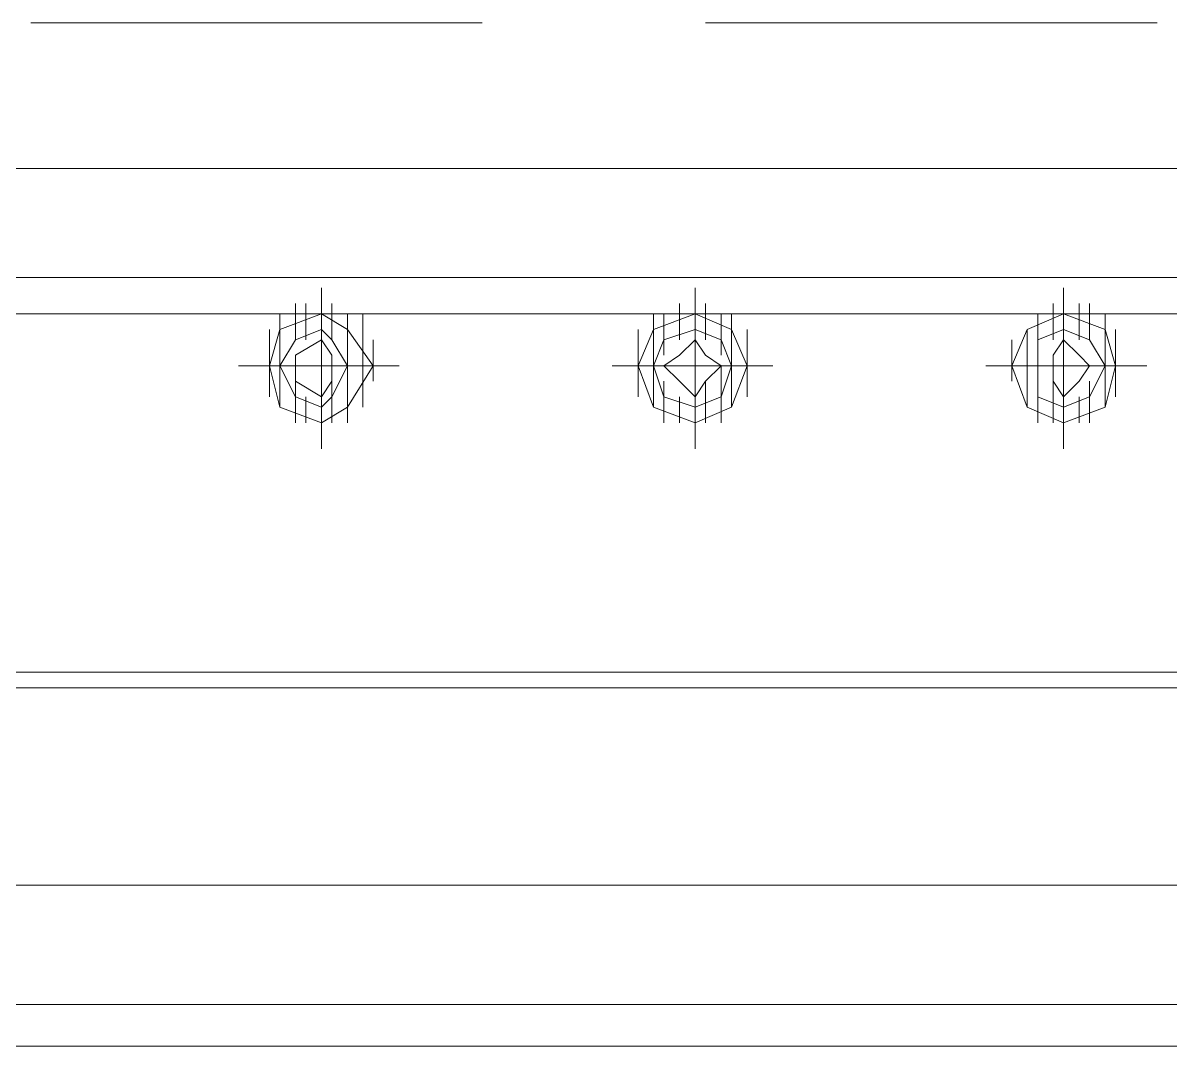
# Model space of a CAD drawing. Header units: millimetres. Extents: x 3220 to 226993, y 817 to 176024.
# Drawn here: x 75466.1 to 75785.7, y 79752.7 to 80037.7 of the extents above; entities that cross this region are included whole.
import ezdxf

# ---------------------------------------------------------------- set-up
doc = ezdxf.new("R2010")
doc.units = ezdxf.units.MM

# ---------------------------------------------------------------- blocks, each defined once
blk = doc.blocks.new('ligne broyage 2')
at = {"color": 7, "linetype": 'Continuous', "lineweight": 5, "true_color": 0x000007}
for points in [[(367.43, 270.51), (241.58, 270.51)], [(555.49, 270.51), (429.63, 270.51)], [(260.38, 189.5), (260.38, 192.4)], [(260.38, 189.5), (260.38, 192.4), (260.38, 192.4)], [(263.28, 189.5), (263.28, 192.4), (263.28, 192.4)], [(263.28, 189.5), (263.28, 192.4), (263.28, 192.4)], [(263.28, 189.5), (263.28, 192.4), (263.28, 192.4)], [(267.62, 189.5), (267.62, 192.4)], [(267.62, 189.5), (267.62, 192.4)], [(267.62, 189.5), (267.62, 192.4), (267.62, 192.4)], [(267.62, 189.5), (267.62, 192.4), (267.62, 192.4)], [(267.62, 189.5), (267.62, 192.4), (267.62, 192.4)], [(267.62, 189.5), (267.62, 192.4), (267.62, 192.4)], [(270.51, 189.5), (270.51, 192.4)], [(270.51, 189.5), (270.51, 192.4), (270.51, 192.4)], [(270.51, 189.5), (270.51, 192.4)], [(270.51, 189.5), (270.51, 192.4), (270.51, 192.4)], [(367.43, 189.5), (367.43, 192.4), (367.43, 192.4)], [(367.43, 189.5), (367.43, 192.4)], [(367.43, 189.5), (367.43, 192.4), (367.43, 192.4)], [(370.32, 189.5), (370.32, 192.4)], [(370.32, 189.5), (370.32, 192.4), (370.32, 192.4)], [(370.32, 189.5), (370.32, 192.4), (370.32, 192.4)], [(370.32, 189.5), (370.32, 192.4), (370.32, 192.4)], [(370.32, 189.5), (370.32, 192.4), (370.32, 192.4)], [(374.66, 189.5), (374.66, 192.4)], [(374.66, 189.5), (374.66, 192.4)], [(374.66, 189.5), (374.66, 192.4), (374.66, 192.4)], [(374.66, 189.5), (374.66, 192.4), (374.66, 192.4)], [(374.66, 189.5), (374.66, 192.4), (374.66, 192.4)], [(471.59, 189.5), (471.59, 192.4), (471.59, 192.4)], [(471.59, 189.5), (471.59, 192.4)], [(474.48, 189.5), (474.48, 192.4)], [(474.48, 189.5), (474.48, 192.4)], [(474.48, 189.5), (474.48, 192.4), (474.48, 192.4)], [(474.48, 189.5), (474.48, 192.4), (474.48, 192.4)], [(474.48, 189.5), (474.48, 192.4), (474.48, 192.4)], [(478.82, 189.5), (478.82, 192.4)], [(478.82, 189.5), (478.82, 192.4), (478.82, 192.4)], [(478.82, 189.5), (478.82, 192.4), (478.82, 192.4)], [(478.82, 189.5), (478.82, 192.4), (478.82, 192.4)], [(481.71, 189.5), (481.71, 192.4), (481.71, 192.4)], [(481.71, 189.5), (481.71, 192.4), (481.71, 192.4)], [(481.71, 189.5), (481.71, 192.4)], [(256.04, 185.16), (256.04, 189.5), (256.04, 189.5)], [(256.04, 185.16), (256.04, 189.5), (256.04, 189.5)], [(256.04, 185.16), (256.04, 189.5)], [(256.04, 185.16), (256.04, 189.5), (256.04, 189.5)], [(260.38, 185.16), (260.38, 189.5), (260.38, 189.5)], [(260.38, 185.16), (260.38, 189.5), (260.38, 189.5)], [(260.38, 185.16), (260.38, 189.5)], [(260.38, 185.16), (260.38, 189.5), (260.38, 189.5)], [(260.38, 185.16), (260.38, 189.5), (260.38, 189.5)], [(260.38, 185.16), (260.38, 189.5)], [(260.38, 185.16), (260.38, 189.5), (260.38, 189.5)], [(260.38, 185.16), (260.38, 189.5), (260.38, 189.5)], [(263.28, 185.16), (263.28, 189.5), (263.28, 189.5)], [(263.28, 185.16), (263.28, 189.5), (263.28, 189.5)], [(263.28, 185.16), (263.28, 189.5), (263.28, 189.5)], [(263.28, 185.16), (263.28, 189.5), (263.28, 189.5)], [(263.28, 185.16), (263.28, 189.5), (263.28, 189.5)], [(263.28, 185.16), (263.28, 189.5), (263.28, 189.5)], [(263.28, 185.16), (263.28, 189.5), (263.28, 189.5)], [(263.28, 185.16), (263.28, 189.5), (263.28, 189.5)], [(267.62, 185.16), (267.62, 189.5), (267.62, 189.5)], [(267.62, 185.16), (267.62, 189.5), (267.62, 189.5)], [(267.62, 185.16), (267.62, 189.5), (267.62, 189.5)], [(267.62, 185.16), (267.62, 189.5)], [(267.62, 185.16), (267.62, 189.5), (267.62, 189.5)], [(267.62, 185.16), (267.62, 189.5), (267.62, 189.5)], [(267.62, 185.16), (267.62, 189.5)], [(267.62, 185.16), (267.62, 189.5), (267.62, 189.5)], [(267.62, 185.16), (267.62, 189.5), (267.62, 189.5)], [(270.51, 185.16), (270.51, 189.5)], [(270.51, 185.16), (270.51, 189.5), (270.51, 189.5)], [(270.51, 185.16), (270.51, 189.5), (270.51, 189.5)], [(270.51, 185.16), (270.51, 189.5), (270.51, 189.5)], [(270.51, 185.16), (270.51, 189.5)], [(270.51, 185.16), (270.51, 189.5), (270.51, 189.5)], [(270.51, 185.16), (270.51, 189.5), (270.51, 189.5)], [(270.51, 185.16), (270.51, 189.5), (270.51, 189.5)], [(270.51, 185.16), (270.51, 189.5), (270.51, 189.5)], [(274.85, 185.16), (274.85, 189.5)], [(274.85, 185.16), (274.85, 189.5), (274.85, 189.5)], [(274.85, 185.16), (274.85, 189.5), (274.85, 189.5)], [(274.85, 185.16), (274.85, 189.5), (274.85, 189.5)], [(274.85, 185.16), (274.85, 189.5), (274.85, 189.5)], [(274.85, 185.16), (274.85, 189.5), (274.85, 189.5)], [(274.85, 185.16), (274.85, 189.5), (274.85, 189.5)], [(360.2, 185.16), (360.2, 189.5), (360.2, 189.5)], [(360.2, 185.16), (360.2, 189.5)], [(363.09, 185.16), (363.09, 189.5), (363.09, 189.5)], [(363.09, 185.16), (363.09, 189.5), (363.09, 189.5)], [(363.09, 185.16), (363.09, 189.5), (363.09, 189.5)], [(363.09, 185.16), (363.09, 189.5), (363.09, 189.5)], [(363.09, 185.16), (363.09, 189.5)], [(363.09, 185.16), (363.09, 189.5), (363.09, 189.5)], [(363.09, 185.16), (363.09, 189.5)], [(363.09, 185.16), (363.09, 189.5), (363.09, 189.5)], [(363.09, 185.16), (363.09, 189.5), (363.09, 189.5)], [(367.43, 185.16), (367.43, 189.5), (367.43, 189.5)], [(367.43, 185.16), (367.43, 189.5), (367.43, 189.5)], [(367.43, 185.16), (367.43, 189.5), (367.43, 189.5)], [(367.43, 185.16), (367.43, 189.5), (367.43, 189.5)], [(367.43, 185.16), (367.43, 189.5), (367.43, 189.5)], [(367.43, 185.16), (367.43, 189.5)], [(367.43, 185.16), (367.43, 189.5), (367.43, 189.5)], [(367.43, 185.16), (367.43, 189.5)], [(367.43, 185.16), (367.43, 189.5), (367.43, 189.5)], [(367.43, 185.16), (367.43, 189.5), (367.43, 189.5)], [(370.32, 185.16), (370.32, 189.5)], [(370.32, 185.16), (370.32, 189.5), (370.32, 189.5)], [(370.32, 185.16), (370.32, 189.5)], [(370.32, 185.16), (370.32, 189.5)], [(370.32, 185.16), (370.32, 189.5), (370.32, 189.5)], [(370.32, 185.16), (370.32, 189.5), (370.32, 189.5)], [(370.32, 185.16), (370.32, 189.5), (370.32, 189.5)], [(370.32, 185.16), (370.32, 189.5), (370.32, 189.5)], [(370.32, 185.16), (370.32, 189.5)], [(370.32, 185.16), (370.32, 189.5), (370.32, 189.5)], [(370.32, 185.16), (370.32, 189.5), (370.32, 189.5)], [(374.66, 185.16), (374.66, 189.5), (374.66, 189.5)], [(374.66, 185.16), (374.66, 189.5), (374.66, 189.5)], [(374.66, 185.16), (374.66, 189.5)], [(374.66, 185.16), (374.66, 189.5), (374.66, 189.5)], [(374.66, 185.16), (374.66, 189.5), (374.66, 189.5)], [(374.66, 185.16), (374.66, 189.5), (374.66, 189.5)], [(374.66, 185.16), (374.66, 189.5), (374.66, 189.5)], [(374.66, 185.16), (374.66, 189.5), (374.66, 189.5)], [(379, 185.16), (379, 189.5)], [(379, 185.16), (379, 189.5), (379, 189.5)], [(379, 185.16), (379, 189.5), (379, 189.5)], [(379, 185.16), (379, 189.5), (379, 189.5)], [(379, 185.16), (379, 189.5), (379, 189.5)], [(379, 185.16), (379, 189.5), (379, 189.5)], [(379, 185.16), (379, 189.5), (379, 189.5)], [(381.9, 185.16), (381.9, 189.5), (381.9, 189.5)], [(381.9, 185.16), (381.9, 189.5), (381.9, 189.5)], [(462.91, 185.16), (462.91, 189.5), (462.91, 189.5)], [(467.25, 185.16), (467.25, 189.5), (467.25, 189.5)], [(467.25, 185.16), (467.25, 189.5)], [(467.25, 185.16), (467.25, 189.5)], [(467.25, 185.16), (467.25, 189.5), (467.25, 189.5)], [(467.25, 185.16), (467.25, 189.5), (467.25, 189.5)], [(467.25, 185.16), (467.25, 189.5)], [(467.25, 185.16), (467.25, 189.5)], [(467.25, 185.16), (467.25, 189.5), (467.25, 189.5)], [(471.59, 185.16), (471.59, 189.5), (471.59, 189.5)], [(471.59, 185.16), (471.59, 189.5), (471.59, 189.5)], [(471.59, 185.16), (471.59, 189.5), (471.59, 189.5)], [(471.59, 185.16), (471.59, 189.5), (471.59, 189.5)], [(471.59, 185.16), (471.59, 189.5), (471.59, 189.5)], [(471.59, 185.16), (471.59, 189.5), (471.59, 189.5)], [(471.59, 185.16), (471.59, 189.5), (471.59, 189.5)], [(471.59, 185.16), (471.59, 189.5)], [(471.59, 185.16), (471.59, 189.5), (471.59, 189.5)], [(474.48, 185.16), (474.48, 189.5), (474.48, 189.5)], [(474.48, 185.16), (474.48, 189.5), (474.48, 189.5)], [(474.48, 185.16), (474.48, 189.5), (474.48, 189.5)], [(474.48, 185.16), (474.48, 189.5), (474.48, 189.5)], [(474.48, 185.16), (474.48, 189.5), (474.48, 189.5)], [(474.48, 185.16), (474.48, 189.5), (474.48, 189.5)], [(474.48, 185.16), (474.48, 189.5), (474.48, 189.5)], [(474.48, 185.16), (474.48, 189.5)], [(474.48, 185.16), (474.48, 189.5), (474.48, 189.5)], [(478.82, 185.16), (478.82, 189.5)], [(478.82, 185.16), (478.82, 189.5), (478.82, 189.5)], [(478.82, 185.16), (478.82, 189.5), (478.82, 189.5)], [(478.82, 185.16), (478.82, 189.5), (478.82, 189.5)], [(478.82, 185.16), (478.82, 189.5), (478.82, 189.5)], [(478.82, 185.16), (478.82, 189.5), (478.82, 189.5)], [(478.82, 185.16), (478.82, 189.5)], [(478.82, 185.16), (478.82, 189.5), (478.82, 189.5)], [(481.71, 185.16), (481.71, 189.5), (481.71, 189.5)], [(481.71, 185.16), (481.71, 189.5), (481.71, 189.5)], [(481.71, 185.16), (481.71, 189.5)], [(481.71, 185.16), (481.71, 189.5), (481.71, 189.5)], [(481.71, 185.16), (481.71, 189.5)], [(481.71, 185.16), (481.71, 189.5), (481.71, 189.5)], [(481.71, 185.16), (481.71, 189.5), (481.71, 189.5)], [(486.05, 185.16), (486.05, 189.5)], [(486.05, 185.16), (486.05, 189.5)], [(486.05, 185.16), (486.05, 189.5), (486.05, 189.5)], [(486.05, 185.16), (486.05, 189.5), (486.05, 189.5)], [(253.15, 182.27), (253.15, 185.16), (253.15, 185.16)], [(253.15, 182.27), (253.15, 185.16), (253.15, 185.16)], [(253.15, 182.27), (253.15, 185.16)], [(253.15, 182.27), (253.15, 185.16), (253.15, 185.16)], [(253.15, 177.93), (253.15, 182.27), (253.15, 182.27)], [(253.15, 177.93), (253.15, 182.27), (253.15, 182.27)], [(253.15, 177.93), (253.15, 182.27), (253.15, 182.27)], [(253.15, 177.93), (253.15, 182.27), (253.15, 182.27)], [(253.15, 177.93), (253.15, 182.27), (253.15, 182.27)], [(253.15, 177.93), (253.15, 182.27), (253.15, 182.27)], [(256.04, 182.27), (256.04, 185.16), (256.04, 185.16)], [(256.04, 182.27), (256.04, 185.16), (256.04, 185.16)], [(256.04, 182.27), (256.04, 185.16), (256.04, 185.16)], [(256.04, 182.27), (256.04, 185.16), (256.04, 185.16)], [(256.04, 182.27), (256.04, 185.16), (256.04, 185.16)], [(256.04, 182.27), (256.04, 185.16), (256.04, 185.16)], [(256.04, 182.27), (256.04, 185.16), (256.04, 185.16)], [(256.04, 182.27), (256.04, 185.16)], [(256.04, 182.27), (256.04, 185.16), (256.04, 185.16)], [(256.04, 177.93), (256.04, 182.27), (256.04, 182.27)], [(256.04, 177.93), (256.04, 182.27), (256.04, 182.27)], [(256.04, 177.93), (256.04, 182.27), (256.04, 182.27)], [(256.04, 177.93), (256.04, 182.27)], [(256.04, 177.93), (256.04, 182.27), (256.04, 182.27)], [(256.04, 177.93), (256.04, 182.27), (256.04, 182.27)], [(260.38, 182.27), (260.38, 185.16)], [(260.38, 182.27), (260.38, 185.16), (260.38, 185.16)], [(260.38, 182.27), (260.38, 185.16), (260.38, 185.16)], [(260.38, 182.27), (260.38, 185.16), (260.38, 185.16)], [(260.38, 182.27), (260.38, 185.16), (260.38, 185.16)], [(260.38, 182.27), (260.38, 185.16), (260.38, 185.16)], [(263.28, 182.27), (263.28, 185.16), (263.28, 185.16)], [(263.28, 182.27), (263.28, 185.16), (263.28, 185.16)], [(267.62, 182.27), (267.62, 185.16)], [(270.51, 182.27), (270.51, 185.16), (270.51, 185.16)], [(270.51, 182.27), (270.51, 185.16), (270.51, 185.16)], [(270.51, 182.27), (270.51, 185.16)], [(270.51, 182.27), (270.51, 185.16), (270.51, 185.16)], [(270.51, 182.27), (270.51, 185.16), (270.51, 185.16)], [(270.51, 182.27), (270.51, 185.16), (270.51, 185.16)], [(274.85, 182.27), (274.85, 185.16), (274.85, 185.16)], [(274.85, 182.27), (274.85, 185.16), (274.85, 185.16)], [(274.85, 182.27), (274.85, 185.16)], [(274.85, 182.27), (274.85, 185.16), (274.85, 185.16)], [(274.85, 182.27), (274.85, 185.16), (274.85, 185.16)], [(274.85, 182.27), (274.85, 185.16), (274.85, 185.16)], [(274.85, 182.27), (274.85, 185.16), (274.85, 185.16)], [(274.85, 182.27), (274.85, 185.16)], [(274.85, 182.27), (274.85, 185.16), (274.85, 185.16)], [(274.85, 182.27), (274.85, 185.16), (274.85, 185.16)], [(274.85, 177.93), (274.85, 182.27)], [(274.85, 177.93), (274.85, 182.27), (274.85, 182.27)], [(274.85, 177.93), (274.85, 182.27), (274.85, 182.27)], [(274.85, 177.93), (274.85, 182.27)], [(274.85, 177.93), (274.85, 182.27), (274.85, 182.27)], [(274.85, 177.93), (274.85, 182.27), (274.85, 182.27)], [(277.74, 182.27), (277.74, 185.16)], [(277.74, 182.27), (277.74, 185.16)], [(277.74, 182.27), (277.74, 185.16)], [(277.74, 182.27), (277.74, 185.16), (277.74, 185.16)], [(277.74, 182.27), (277.74, 185.16), (277.74, 185.16)], [(277.74, 182.27), (277.74, 185.16), (277.74, 185.16)], [(277.74, 177.93), (277.74, 182.27)], [(277.74, 177.93), (277.74, 182.27), (277.74, 182.27)], [(277.74, 177.93), (277.74, 182.27)], [(277.74, 177.93), (277.74, 182.27), (277.74, 182.27)], [(277.74, 177.93), (277.74, 182.27), (277.74, 182.27)], [(277.74, 177.93), (277.74, 182.27), (277.74, 182.27)], [(277.74, 177.93), (277.74, 182.27), (277.74, 182.27)], [(277.74, 177.93), (277.74, 182.27), (277.74, 182.27)], [(282.08, 177.93), (282.08, 182.27)], [(282.08, 177.93), (282.08, 182.27), (282.08, 182.27)], [(282.08, 177.93), (282.08, 182.27)], [(355.86, 182.27), (355.86, 185.16), (355.86, 185.16)], [(355.86, 177.93), (355.86, 182.27), (355.86, 182.27)], [(355.86, 177.93), (355.86, 182.27)], [(355.86, 177.93), (355.86, 182.27), (355.86, 182.27)], [(355.86, 177.93), (355.86, 182.27), (355.86, 182.27)], [(355.86, 177.93), (355.86, 182.27), (355.86, 182.27)], [(355.86, 177.93), (355.86, 182.27), (355.86, 182.27)], [(360.2, 182.27), (360.2, 185.16), (360.2, 185.16)], [(360.2, 182.27), (360.2, 185.16), (360.2, 185.16)], [(360.2, 182.27), (360.2, 185.16), (360.2, 185.16)], [(360.2, 182.27), (360.2, 185.16), (360.2, 185.16)], [(360.2, 182.27), (360.2, 185.16), (360.2, 185.16)], [(360.2, 182.27), (360.2, 185.16)], [(360.2, 182.27), (360.2, 185.16), (360.2, 185.16)], [(360.2, 182.27), (360.2, 185.16), (360.2, 185.16)], [(360.2, 182.27), (360.2, 185.16), (360.2, 185.16)], [(360.2, 177.93), (360.2, 182.27), (360.2, 182.27)], [(360.2, 177.93), (360.2, 182.27), (360.2, 182.27)], [(360.2, 177.93), (360.2, 182.27)], [(360.2, 177.93), (360.2, 182.27), (360.2, 182.27)], [(360.2, 177.93), (360.2, 182.27)], [(360.2, 177.93), (360.2, 182.27), (360.2, 182.27)], [(360.2, 177.93), (360.2, 182.27), (360.2, 182.27)], [(360.2, 177.93), (360.2, 182.27), (360.2, 182.27)], [(360.2, 177.93), (360.2, 182.27), (360.2, 182.27)], [(363.09, 182.27), (363.09, 185.16), (363.09, 185.16)], [(363.09, 182.27), (363.09, 185.16), (363.09, 185.16)], [(363.09, 182.27), (363.09, 185.16), (363.09, 185.16)], [(363.09, 182.27), (363.09, 185.16), (363.09, 185.16)], [(363.09, 182.27), (363.09, 185.16), (363.09, 185.16)], [(363.09, 182.27), (363.09, 185.16), (363.09, 185.16)], [(363.09, 182.27), (363.09, 185.16), (363.09, 185.16)], [(363.09, 182.27), (363.09, 185.16), (363.09, 185.16)], [(363.09, 177.93), (363.09, 182.27), (363.09, 182.27)], [(363.09, 177.93), (363.09, 182.27)], [(363.09, 177.93), (363.09, 182.27), (363.09, 182.27)], [(363.09, 177.93), (363.09, 182.27), (363.09, 182.27)], [(363.09, 177.93), (363.09, 182.27), (363.09, 182.27)], [(367.43, 182.27), (367.43, 185.16), (367.43, 185.16)], [(367.43, 182.27), (367.43, 185.16)], [(374.66, 182.27), (374.66, 185.16)], [(374.66, 182.27), (374.66, 185.16)], [(374.66, 182.27), (374.66, 185.16), (374.66, 185.16)], [(374.66, 182.27), (374.66, 185.16)], [(374.66, 182.27), (374.66, 185.16), (374.66, 185.16)], [(379, 182.27), (379, 185.16)], [(379, 182.27), (379, 185.16), (379, 185.16)], [(379, 182.27), (379, 185.16), (379, 185.16)], [(379, 182.27), (379, 185.16), (379, 185.16)], [(379, 182.27), (379, 185.16), (379, 185.16)], [(379, 182.27), (379, 185.16), (379, 185.16)], [(379, 182.27), (379, 185.16), (379, 185.16)], [(379, 182.27), (379, 185.16)], [(379, 182.27), (379, 185.16), (379, 185.16)], [(379, 182.27), (379, 185.16), (379, 185.16)], [(379, 177.93), (379, 182.27), (379, 182.27)], [(379, 177.93), (379, 182.27)], [(379, 177.93), (379, 182.27)], [(379, 177.93), (379, 182.27), (379, 182.27)], [(381.9, 182.27), (381.9, 185.16), (381.9, 185.16)], [(381.9, 182.27), (381.9, 185.16), (381.9, 185.16)], [(381.9, 182.27), (381.9, 185.16), (381.9, 185.16)], [(381.9, 182.27), (381.9, 185.16), (381.9, 185.16)], [(381.9, 182.27), (381.9, 185.16), (381.9, 185.16)], [(381.9, 182.27), (381.9, 185.16), (381.9, 185.16)], [(381.9, 182.27), (381.9, 185.16), (381.9, 185.16)], [(381.9, 177.93), (381.9, 182.27), (381.9, 182.27)], [(381.9, 177.93), (381.9, 182.27), (381.9, 182.27)], [(381.9, 177.93), (381.9, 182.27), (381.9, 182.27)], [(381.9, 177.93), (381.9, 182.27), (381.9, 182.27)], [(381.9, 177.93), (381.9, 182.27), (381.9, 182.27)], [(381.9, 177.93), (381.9, 182.27), (381.9, 182.27)], [(381.9, 177.93), (381.9, 182.27), (381.9, 182.27)], [(381.9, 177.93), (381.9, 182.27), (381.9, 182.27)], [(386.24, 182.27), (386.24, 185.16), (386.24, 185.16)], [(386.24, 182.27), (386.24, 185.16), (386.24, 185.16)], [(386.24, 177.93), (386.24, 182.27)], [(386.24, 177.93), (386.24, 182.27), (386.24, 182.27)], [(386.24, 177.93), (386.24, 182.27), (386.24, 182.27)], [(386.24, 177.93), (386.24, 182.27)], [(386.24, 177.93), (386.24, 182.27), (386.24, 182.27)], [(386.24, 177.93), (386.24, 182.27), (386.24, 182.27)], [(460.01, 177.93), (460.01, 182.27)], [(462.91, 182.27), (462.91, 185.16), (462.91, 185.16)], [(462.91, 182.27), (462.91, 185.16), (462.91, 185.16)], [(462.91, 182.27), (462.91, 185.16), (462.91, 185.16)], [(462.91, 182.27), (462.91, 185.16)], [(462.91, 182.27), (462.91, 185.16), (462.91, 185.16)], [(462.91, 182.27), (462.91, 185.16)], [(462.91, 182.27), (462.91, 185.16), (462.91, 185.16)], [(462.91, 177.93), (462.91, 182.27), (462.91, 182.27)], [(462.91, 177.93), (462.91, 182.27), (462.91, 182.27)], [(462.91, 177.93), (462.91, 182.27), (462.91, 182.27)], [(462.91, 177.93), (462.91, 182.27), (462.91, 182.27)], [(462.91, 177.93), (462.91, 182.27), (462.91, 182.27)], [(462.91, 177.93), (462.91, 182.27), (462.91, 182.27)], [(462.91, 177.93), (462.91, 182.27), (462.91, 182.27)], [(467.25, 182.27), (467.25, 185.16)], [(467.25, 182.27), (467.25, 185.16), (467.25, 185.16)], [(467.25, 182.27), (467.25, 185.16), (467.25, 185.16)], [(467.25, 182.27), (467.25, 185.16), (467.25, 185.16)], [(467.25, 182.27), (467.25, 185.16), (467.25, 185.16)], [(467.25, 182.27), (467.25, 185.16), (467.25, 185.16)], [(467.25, 182.27), (467.25, 185.16), (467.25, 185.16)], [(467.25, 182.27), (467.25, 185.16), (467.25, 185.16)], [(467.25, 182.27), (467.25, 185.16), (467.25, 185.16)], [(467.25, 177.93), (467.25, 182.27), (467.25, 182.27)], [(467.25, 177.93), (467.25, 182.27), (467.25, 182.27)], [(467.25, 177.93), (467.25, 182.27), (467.25, 182.27)], [(467.25, 177.93), (467.25, 182.27), (467.25, 182.27)], [(467.25, 177.93), (467.25, 182.27), (467.25, 182.27)], [(467.25, 177.93), (467.25, 182.27), (467.25, 182.27)], [(471.59, 182.27), (471.59, 185.16), (471.59, 185.16)], [(471.59, 182.27), (471.59, 185.16), (471.59, 185.16)], [(471.59, 182.27), (471.59, 185.16), (471.59, 185.16)], [(471.59, 182.27), (471.59, 185.16), (471.59, 185.16)], [(471.59, 182.27), (471.59, 185.16), (471.59, 185.16)], [(471.59, 182.27), (471.59, 185.16), (471.59, 185.16)], [(478.82, 182.27), (478.82, 185.16)], [(478.82, 182.27), (478.82, 185.16)], [(478.82, 182.27), (478.82, 185.16), (478.82, 185.16)], [(481.71, 182.27), (481.71, 185.16), (481.71, 185.16)], [(481.71, 182.27), (481.71, 185.16), (481.71, 185.16)], [(481.71, 182.27), (481.71, 185.16), (481.71, 185.16)], [(481.71, 182.27), (481.71, 185.16), (481.71, 185.16)], [(481.71, 182.27), (481.71, 185.16), (481.71, 185.16)], [(481.71, 182.27), (481.71, 185.16), (481.71, 185.16)], [(481.71, 182.27), (481.71, 185.16), (481.71, 185.16)], [(481.71, 182.27), (481.71, 185.16), (481.71, 185.16)], [(486.05, 182.27), (486.05, 185.16)], [(486.05, 182.27), (486.05, 185.16), (486.05, 185.16)], [(486.05, 182.27), (486.05, 185.16)], [(486.05, 182.27), (486.05, 185.16), (486.05, 185.16)], [(486.05, 182.27), (486.05, 185.16), (486.05, 185.16)], [(486.05, 182.27), (486.05, 185.16), (486.05, 185.16)], [(486.05, 182.27), (486.05, 185.16), (486.05, 185.16)], [(486.05, 182.27), (486.05, 185.16), (486.05, 185.16)], [(486.05, 177.93), (486.05, 182.27)], [(486.05, 177.93), (486.05, 182.27), (486.05, 182.27)], [(486.05, 177.93), (486.05, 182.27), (486.05, 182.27)], [(486.05, 177.93), (486.05, 182.27), (486.05, 182.27)], [(486.05, 177.93), (486.05, 182.27), (486.05, 182.27)], [(486.05, 177.93), (486.05, 182.27)], [(486.05, 177.93), (486.05, 182.27), (486.05, 182.27)], [(488.94, 182.27), (488.94, 185.16)], [(488.94, 182.27), (488.94, 185.16)], [(488.94, 182.27), (488.94, 185.16)], [(488.94, 182.27), (488.94, 185.16), (488.94, 185.16)], [(488.94, 177.93), (488.94, 182.27)], [(488.94, 177.93), (488.94, 182.27), (488.94, 182.27)], [(488.94, 177.93), (488.94, 182.27), (488.94, 182.27)], [(488.94, 177.93), (488.94, 182.27), (488.94, 182.27)], [(488.94, 177.93), (488.94, 182.27), (488.94, 182.27)], [(488.94, 177.93), (488.94, 182.27), (488.94, 182.27)], [(488.94, 177.93), (488.94, 182.27)], [(488.94, 177.93), (488.94, 182.27), (488.94, 182.27)], [(488.94, 177.93), (488.94, 182.27), (488.94, 182.27)], [(253.15, 175.04), (253.15, 177.93)], [(253.15, 175.04), (253.15, 177.93)], [(253.15, 175.04), (253.15, 177.93), (253.15, 177.93)], [(253.15, 175.04), (253.15, 177.93)], [(253.15, 175.04), (253.15, 177.93), (253.15, 177.93)], [(253.15, 175.04), (253.15, 177.93), (253.15, 177.93)], [(253.15, 175.04), (253.15, 177.93), (253.15, 177.93)], [(253.15, 175.04), (253.15, 177.93)], [(253.15, 175.04), (253.15, 177.93), (253.15, 177.93)], [(253.15, 175.04), (253.15, 177.93)], [(253.15, 175.04), (253.15, 177.93), (253.15, 177.93)], [(256.04, 175.04), (256.04, 177.93), (256.04, 177.93)], [(256.04, 175.04), (256.04, 177.93), (256.04, 177.93)], [(256.04, 175.04), (256.04, 177.93), (256.04, 177.93)], [(256.04, 175.04), (256.04, 177.93), (256.04, 177.93)], [(256.04, 175.04), (256.04, 177.93), (256.04, 177.93)], [(256.04, 175.04), (256.04, 177.93), (256.04, 177.93)], [(274.85, 175.04), (274.85, 177.93), (274.85, 177.93)], [(274.85, 175.04), (274.85, 177.93), (274.85, 177.93)], [(274.85, 175.04), (274.85, 177.93)], [(274.85, 175.04), (274.85, 177.93), (274.85, 177.93)], [(277.74, 175.04), (277.74, 177.93), (277.74, 177.93)], [(277.74, 175.04), (277.74, 177.93)], [(277.74, 175.04), (277.74, 177.93), (277.74, 177.93)], [(277.74, 175.04), (277.74, 177.93)], [(277.74, 175.04), (277.74, 177.93), (277.74, 177.93)], [(277.74, 175.04), (277.74, 177.93), (277.74, 177.93)], [(277.74, 175.04), (277.74, 177.93), (277.74, 177.93)], [(277.74, 175.04), (277.74, 177.93), (277.74, 177.93)], [(277.74, 175.04), (277.74, 177.93), (277.74, 177.93)], [(277.74, 175.04), (277.74, 177.93), (277.74, 177.93)], [(282.08, 175.04), (282.08, 177.93)], [(282.08, 175.04), (282.08, 177.93)], [(282.08, 175.04), (282.08, 177.93)], [(282.08, 175.04), (282.08, 177.93), (282.08, 177.93)], [(355.86, 175.04), (355.86, 177.93)], [(355.86, 175.04), (355.86, 177.93)], [(355.86, 175.04), (355.86, 177.93)], [(355.86, 175.04), (355.86, 177.93), (355.86, 177.93)], [(355.86, 175.04), (355.86, 177.93), (355.86, 177.93)], [(355.86, 175.04), (355.86, 177.93), (355.86, 177.93)], [(355.86, 175.04), (355.86, 177.93), (355.86, 177.93)], [(355.86, 175.04), (355.86, 177.93)], [(355.86, 175.04), (355.86, 177.93), (355.86, 177.93)], [(360.2, 175.04), (360.2, 177.93)], [(360.2, 175.04), (360.2, 177.93)], [(360.2, 175.04), (360.2, 177.93)], [(360.2, 175.04), (360.2, 177.93), (360.2, 177.93)], [(360.2, 175.04), (360.2, 177.93), (360.2, 177.93)], [(360.2, 175.04), (360.2, 177.93), (360.2, 177.93)], [(360.2, 175.04), (360.2, 177.93), (360.2, 177.93)], [(360.2, 175.04), (360.2, 177.93), (360.2, 177.93)], [(360.2, 175.04), (360.2, 177.93), (360.2, 177.93)], [(360.2, 175.04), (360.2, 177.93), (360.2, 177.93)], [(381.9, 175.04), (381.9, 177.93), (381.9, 177.93)], [(381.9, 175.04), (381.9, 177.93), (381.9, 177.93)], [(381.9, 175.04), (381.9, 177.93), (381.9, 177.93)], [(381.9, 175.04), (381.9, 177.93), (381.9, 177.93)], [(381.9, 175.04), (381.9, 177.93), (381.9, 177.93)], [(381.9, 175.04), (381.9, 177.93), (381.9, 177.93)], [(381.9, 175.04), (381.9, 177.93)], [(381.9, 175.04), (381.9, 177.93), (381.9, 177.93)], [(381.9, 175.04), (381.9, 177.93), (381.9, 177.93)], [(381.9, 175.04), (381.9, 177.93), (381.9, 177.93)], [(386.24, 175.04), (386.24, 177.93), (386.24, 177.93)], [(386.24, 175.04), (386.24, 177.93), (386.24, 177.93)], [(386.24, 175.04), (386.24, 177.93)], [(386.24, 175.04), (386.24, 177.93), (386.24, 177.93)], [(386.24, 175.04), (386.24, 177.93)], [(386.24, 175.04), (386.24, 177.93), (386.24, 177.93)], [(386.24, 175.04), (386.24, 177.93), (386.24, 177.93)], [(386.24, 175.04), (386.24, 177.93), (386.24, 177.93)], [(460.01, 175.04), (460.01, 177.93)], [(460.01, 175.04), (460.01, 177.93)], [(460.01, 175.04), (460.01, 177.93), (460.01, 177.93)], [(460.01, 175.04), (460.01, 177.93)], [(462.91, 175.04), (462.91, 177.93)], [(462.91, 175.04), (462.91, 177.93), (462.91, 177.93)], [(462.91, 175.04), (462.91, 177.93), (462.91, 177.93)], [(462.91, 175.04), (462.91, 177.93), (462.91, 177.93)], [(462.91, 175.04), (462.91, 177.93), (462.91, 177.93)], [(462.91, 175.04), (462.91, 177.93), (462.91, 177.93)], [(462.91, 175.04), (462.91, 177.93), (462.91, 177.93)], [(462.91, 175.04), (462.91, 177.93), (462.91, 177.93)], [(462.91, 175.04), (462.91, 177.93)], [(462.91, 175.04), (462.91, 177.93), (462.91, 177.93)], [(467.25, 175.04), (467.25, 177.93), (467.25, 177.93)], [(467.25, 175.04), (467.25, 177.93), (467.25, 177.93)], [(467.25, 175.04), (467.25, 177.93)], [(467.25, 175.04), (467.25, 177.93), (467.25, 177.93)], [(467.25, 175.04), (467.25, 177.93), (467.25, 177.93)], [(486.05, 175.04), (486.05, 177.93)], [(486.05, 175.04), (486.05, 177.93)], [(486.05, 175.04), (486.05, 177.93)], [(486.05, 175.04), (486.05, 177.93), (486.05, 177.93)], [(486.05, 175.04), (486.05, 177.93)], [(486.05, 175.04), (486.05, 177.93)], [(486.05, 175.04), (486.05, 177.93), (486.05, 177.93)], [(486.05, 175.04), (486.05, 177.93)], [(488.94, 175.04), (488.94, 177.93)], [(488.94, 175.04), (488.94, 177.93), (488.94, 177.93)], [(488.94, 175.04), (488.94, 177.93)], [(488.94, 175.04), (488.94, 177.93), (488.94, 177.93)], [(488.94, 175.04), (488.94, 177.93), (488.94, 177.93)], [(488.94, 175.04), (488.94, 177.93), (488.94, 177.93)], [(488.94, 175.04), (488.94, 177.93)], [(488.94, 175.04), (488.94, 177.93), (488.94, 177.93)], [(488.94, 175.04), (488.94, 177.93), (488.94, 177.93)], [(488.94, 175.04), (488.94, 177.93), (488.94, 177.93)], [(488.94, 175.04), (488.94, 177.93), (488.94, 177.93)], [(488.94, 175.04), (488.94, 177.93), (488.94, 177.93)], [(253.15, 170.7), (253.15, 175.04), (253.15, 175.04)], [(253.15, 170.7), (253.15, 175.04), (253.15, 175.04)], [(253.15, 170.7), (253.15, 175.04), (253.15, 175.04)], [(253.15, 170.7), (253.15, 175.04), (253.15, 175.04)], [(253.15, 170.7), (253.15, 175.04), (253.15, 175.04)], [(253.15, 170.7), (253.15, 175.04), (253.15, 175.04)], [(256.04, 170.7), (256.04, 175.04), (256.04, 175.04)], [(256.04, 170.7), (256.04, 175.04), (256.04, 175.04)], [(256.04, 170.7), (256.04, 175.04)], [(256.04, 170.7), (256.04, 175.04), (256.04, 175.04)], [(256.04, 170.7), (256.04, 175.04), (256.04, 175.04)], [(256.04, 170.7), (256.04, 175.04), (256.04, 175.04)], [(256.04, 170.7), (256.04, 175.04), (256.04, 175.04)], [(274.85, 170.7), (274.85, 175.04), (274.85, 175.04)], [(274.85, 170.7), (274.85, 175.04)], [(274.85, 170.7), (274.85, 175.04), (274.85, 175.04)], [(274.85, 170.7), (274.85, 175.04), (274.85, 175.04)], [(277.74, 170.7), (277.74, 175.04), (277.74, 175.04)], [(277.74, 170.7), (277.74, 175.04), (277.74, 175.04)], [(277.74, 170.7), (277.74, 175.04), (277.74, 175.04)], [(277.74, 170.7), (277.74, 175.04), (277.74, 175.04)], [(277.74, 170.7), (277.74, 175.04), (277.74, 175.04)], [(277.74, 170.7), (277.74, 175.04)], [(277.74, 170.7), (277.74, 175.04), (277.74, 175.04)], [(277.74, 170.7), (277.74, 175.04), (277.74, 175.04)], [(282.08, 170.7), (282.08, 175.04), (282.08, 175.04)], [(282.08, 170.7), (282.08, 175.04)], [(355.86, 170.7), (355.86, 175.04)], [(355.86, 170.7), (355.86, 175.04)], [(355.86, 170.7), (355.86, 175.04), (355.86, 175.04)], [(355.86, 170.7), (355.86, 175.04)], [(355.86, 170.7), (355.86, 175.04)], [(355.86, 170.7), (355.86, 175.04), (355.86, 175.04)], [(360.2, 170.7), (360.2, 175.04)], [(360.2, 170.7), (360.2, 175.04), (360.2, 175.04)], [(360.2, 170.7), (360.2, 175.04), (360.2, 175.04)], [(360.2, 170.7), (360.2, 175.04), (360.2, 175.04)], [(360.2, 170.7), (360.2, 175.04)], [(360.2, 170.7), (360.2, 175.04), (360.2, 175.04)], [(360.2, 170.7), (360.2, 175.04)], [(360.2, 170.7), (360.2, 175.04), (360.2, 175.04)], [(360.2, 170.7), (360.2, 175.04), (360.2, 175.04)], [(363.09, 170.7), (363.09, 175.04), (363.09, 175.04)], [(363.09, 170.7), (363.09, 175.04), (363.09, 175.04)], [(381.9, 170.7), (381.9, 175.04), (381.9, 175.04)], [(381.9, 170.7), (381.9, 175.04), (381.9, 175.04)], [(381.9, 170.7), (381.9, 175.04), (381.9, 175.04)], [(381.9, 170.7), (381.9, 175.04), (381.9, 175.04)], [(381.9, 170.7), (381.9, 175.04), (381.9, 175.04)], [(381.9, 170.7), (381.9, 175.04), (381.9, 175.04)], [(386.24, 170.7), (386.24, 175.04), (386.24, 175.04)], [(386.24, 170.7), (386.24, 175.04)], [(386.24, 170.7), (386.24, 175.04), (386.24, 175.04)], [(386.24, 170.7), (386.24, 175.04)], [(386.24, 170.7), (386.24, 175.04), (386.24, 175.04)], [(386.24, 170.7), (386.24, 175.04), (386.24, 175.04)], [(460.01, 170.7), (460.01, 175.04)], [(462.91, 170.7), (462.91, 175.04), (462.91, 175.04)], [(462.91, 170.7), (462.91, 175.04), (462.91, 175.04)], [(462.91, 170.7), (462.91, 175.04)], [(462.91, 170.7), (462.91, 175.04), (462.91, 175.04)], [(462.91, 170.7), (462.91, 175.04), (462.91, 175.04)], [(462.91, 170.7), (462.91, 175.04)], [(462.91, 170.7), (462.91, 175.04), (462.91, 175.04)], [(462.91, 170.7), (462.91, 175.04), (462.91, 175.04)], [(467.25, 170.7), (467.25, 175.04)], [(467.25, 170.7), (467.25, 175.04)], [(467.25, 170.7), (467.25, 175.04)], [(467.25, 170.7), (467.25, 175.04), (467.25, 175.04)], [(467.25, 170.7), (467.25, 175.04)], [(467.25, 170.7), (467.25, 175.04), (467.25, 175.04)], [(486.05, 170.7), (486.05, 175.04), (486.05, 175.04)], [(486.05, 170.7), (486.05, 175.04), (486.05, 175.04)], [(486.05, 170.7), (486.05, 175.04), (486.05, 175.04)], [(486.05, 170.7), (486.05, 175.04), (486.05, 175.04)], [(486.05, 170.7), (486.05, 175.04), (486.05, 175.04)], [(486.05, 170.7), (486.05, 175.04), (486.05, 175.04)], [(488.94, 170.7), (488.94, 175.04), (488.94, 175.04)], [(488.94, 170.7), (488.94, 175.04), (488.94, 175.04)], [(488.94, 170.7), (488.94, 175.04)], [(488.94, 170.7), (488.94, 175.04), (488.94, 175.04)], [(488.94, 170.7), (488.94, 175.04)], [(488.94, 170.7), (488.94, 175.04), (488.94, 175.04)], [(488.94, 170.7), (488.94, 175.04)], [(488.94, 170.7), (488.94, 175.04), (488.94, 175.04)], [(488.94, 170.7), (488.94, 175.04), (488.94, 175.04)], [(253.15, 166.36), (253.15, 170.7)], [(253.15, 166.36), (253.15, 170.7), (253.15, 170.7)], [(253.15, 166.36), (253.15, 170.7), (253.15, 170.7)], [(253.15, 166.36), (253.15, 170.7), (253.15, 170.7)], [(253.15, 166.36), (253.15, 170.7), (253.15, 170.7)], [(253.15, 166.36), (253.15, 170.7), (253.15, 170.7)], [(256.04, 166.36), (256.04, 170.7), (256.04, 170.7)], [(256.04, 166.36), (256.04, 170.7), (256.04, 170.7)], [(256.04, 166.36), (256.04, 170.7)], [(256.04, 166.36), (256.04, 170.7), (256.04, 170.7)], [(256.04, 166.36), (256.04, 170.7), (256.04, 170.7)], [(256.04, 166.36), (256.04, 170.7), (256.04, 170.7)], [(256.04, 166.36), (256.04, 170.7), (256.04, 170.7)], [(256.04, 166.36), (256.04, 170.7), (256.04, 170.7)], [(260.38, 166.36), (260.38, 170.7)], [(260.38, 166.36), (260.38, 170.7)], [(260.38, 166.36), (260.38, 170.7)], [(260.38, 166.36), (260.38, 170.7), (260.38, 170.7)], [(260.38, 166.36), (260.38, 170.7), (260.38, 170.7)], [(260.38, 166.36), (260.38, 170.7), (260.38, 170.7)], [(270.51, 166.36), (270.51, 170.7), (270.51, 170.7)], [(274.85, 166.36), (274.85, 170.7), (274.85, 170.7)], [(274.85, 166.36), (274.85, 170.7), (274.85, 170.7)], [(274.85, 166.36), (274.85, 170.7), (274.85, 170.7)], [(274.85, 166.36), (274.85, 170.7), (274.85, 170.7)], [(274.85, 166.36), (274.85, 170.7), (274.85, 170.7)], [(274.85, 166.36), (274.85, 170.7), (274.85, 170.7)], [(274.85, 166.36), (274.85, 170.7), (274.85, 170.7)], [(274.85, 166.36), (274.85, 170.7), (274.85, 170.7)], [(277.74, 166.36), (277.74, 170.7), (277.74, 170.7)], [(277.74, 166.36), (277.74, 170.7)], [(277.74, 166.36), (277.74, 170.7), (277.74, 170.7)], [(277.74, 166.36), (277.74, 170.7), (277.74, 170.7)], [(277.74, 166.36), (277.74, 170.7)], [(277.74, 166.36), (277.74, 170.7), (277.74, 170.7)], [(277.74, 166.36), (277.74, 170.7), (277.74, 170.7)], [(277.74, 166.36), (277.74, 170.7), (277.74, 170.7)], [(277.74, 166.36), (277.74, 170.7), (277.74, 170.7)], [(355.86, 166.36), (355.86, 170.7), (355.86, 170.7)], [(355.86, 166.36), (355.86, 170.7)], [(360.2, 166.36), (360.2, 170.7), (360.2, 170.7)], [(360.2, 166.36), (360.2, 170.7), (360.2, 170.7)], [(360.2, 166.36), (360.2, 170.7), (360.2, 170.7)], [(360.2, 166.36), (360.2, 170.7), (360.2, 170.7)], [(360.2, 166.36), (360.2, 170.7), (360.2, 170.7)], [(360.2, 166.36), (360.2, 170.7), (360.2, 170.7)], [(360.2, 166.36), (360.2, 170.7), (360.2, 170.7)], [(360.2, 166.36), (360.2, 170.7), (360.2, 170.7)], [(360.2, 166.36), (360.2, 170.7), (360.2, 170.7)], [(363.09, 166.36), (363.09, 170.7), (363.09, 170.7)], [(363.09, 166.36), (363.09, 170.7), (363.09, 170.7)], [(363.09, 166.36), (363.09, 170.7)], [(363.09, 166.36), (363.09, 170.7), (363.09, 170.7)], [(363.09, 166.36), (363.09, 170.7), (363.09, 170.7)], [(363.09, 166.36), (363.09, 170.7), (363.09, 170.7)], [(363.09, 166.36), (363.09, 170.7), (363.09, 170.7)], [(367.43, 166.36), (367.43, 170.7)], [(379, 166.36), (379, 170.7), (379, 170.7)], [(379, 166.36), (379, 170.7)], [(379, 166.36), (379, 170.7), (379, 170.7)], [(379, 166.36), (379, 170.7)], [(379, 166.36), (379, 170.7), (379, 170.7)], [(379, 166.36), (379, 170.7)], [(379, 166.36), (379, 170.7), (379, 170.7)], [(379, 166.36), (379, 170.7), (379, 170.7)], [(381.9, 166.36), (381.9, 170.7), (381.9, 170.7)], [(381.9, 166.36), (381.9, 170.7), (381.9, 170.7)], [(381.9, 166.36), (381.9, 170.7), (381.9, 170.7)], [(381.9, 166.36), (381.9, 170.7), (381.9, 170.7)], [(381.9, 166.36), (381.9, 170.7), (381.9, 170.7)], [(381.9, 166.36), (381.9, 170.7), (381.9, 170.7)], [(381.9, 166.36), (381.9, 170.7), (381.9, 170.7)], [(381.9, 166.36), (381.9, 170.7)], [(381.9, 166.36), (381.9, 170.7), (381.9, 170.7)], [(386.24, 166.36), (386.24, 170.7), (386.24, 170.7)], [(386.24, 166.36), (386.24, 170.7)], [(386.24, 166.36), (386.24, 170.7)], [(462.91, 166.36), (462.91, 170.7)], [(462.91, 166.36), (462.91, 170.7), (462.91, 170.7)], [(462.91, 166.36), (462.91, 170.7)], [(462.91, 166.36), (462.91, 170.7), (462.91, 170.7)], [(462.91, 166.36), (462.91, 170.7), (462.91, 170.7)], [(462.91, 166.36), (462.91, 170.7)], [(462.91, 166.36), (462.91, 170.7), (462.91, 170.7)], [(462.91, 166.36), (462.91, 170.7), (462.91, 170.7)], [(462.91, 166.36), (462.91, 170.7), (462.91, 170.7)], [(467.25, 166.36), (467.25, 170.7)], [(467.25, 166.36), (467.25, 170.7), (467.25, 170.7)], [(467.25, 166.36), (467.25, 170.7), (467.25, 170.7)], [(467.25, 166.36), (467.25, 170.7), (467.25, 170.7)], [(467.25, 166.36), (467.25, 170.7), (467.25, 170.7)], [(467.25, 166.36), (467.25, 170.7), (467.25, 170.7)], [(467.25, 166.36), (467.25, 170.7), (467.25, 170.7)], [(467.25, 166.36), (467.25, 170.7), (467.25, 170.7)], [(471.59, 166.36), (471.59, 170.7), (471.59, 170.7)], [(471.59, 166.36), (471.59, 170.7), (471.59, 170.7)], [(471.59, 166.36), (471.59, 170.7)], [(481.71, 166.36), (481.71, 170.7), (481.71, 170.7)], [(481.71, 166.36), (481.71, 170.7), (481.71, 170.7)], [(481.71, 166.36), (481.71, 170.7)], [(481.71, 166.36), (481.71, 170.7)], [(486.05, 166.36), (486.05, 170.7), (486.05, 170.7)], [(486.05, 166.36), (486.05, 170.7), (486.05, 170.7)], [(486.05, 166.36), (486.05, 170.7), (486.05, 170.7)], [(486.05, 166.36), (486.05, 170.7), (486.05, 170.7)], [(486.05, 166.36), (486.05, 170.7), (486.05, 170.7)], [(486.05, 166.36), (486.05, 170.7), (486.05, 170.7)], [(486.05, 166.36), (486.05, 170.7), (486.05, 170.7)], [(486.05, 166.36), (486.05, 170.7), (486.05, 170.7)], [(486.05, 166.36), (486.05, 170.7)], [(488.94, 166.36), (488.94, 170.7)], [(488.94, 166.36), (488.94, 170.7)], [(488.94, 166.36), (488.94, 170.7), (488.94, 170.7)], [(488.94, 166.36), (488.94, 170.7)], [(488.94, 166.36), (488.94, 170.7), (488.94, 170.7)], [(488.94, 166.36), (488.94, 170.7), (488.94, 170.7)], [(488.94, 166.36), (488.94, 170.7), (488.94, 170.7)], [(488.94, 166.36), (488.94, 170.7)], [(256.04, 163.46), (256.04, 166.36)], [(256.04, 163.46), (256.04, 166.36)], [(256.04, 163.46), (256.04, 166.36)], [(256.04, 163.46), (256.04, 166.36), (256.04, 166.36)], [(256.04, 163.46), (256.04, 166.36), (256.04, 166.36)], [(256.04, 163.46), (256.04, 166.36), (256.04, 166.36)], [(256.04, 163.46), (256.04, 166.36), (256.04, 166.36)], [(260.38, 163.46), (260.38, 166.36)], [(260.38, 163.46), (260.38, 166.36), (260.38, 166.36)], [(260.38, 163.46), (260.38, 166.36), (260.38, 166.36)], [(260.38, 163.46), (260.38, 166.36), (260.38, 166.36)], [(260.38, 163.46), (260.38, 166.36), (260.38, 166.36)], [(260.38, 163.46), (260.38, 166.36), (260.38, 166.36)], [(260.38, 163.46), (260.38, 166.36), (260.38, 166.36)], [(260.38, 163.46), (260.38, 166.36), (260.38, 166.36)], [(260.38, 163.46), (260.38, 166.36), (260.38, 166.36)], [(263.28, 163.46), (263.28, 166.36), (263.28, 166.36)], [(263.28, 163.46), (263.28, 166.36), (263.28, 166.36)], [(263.28, 163.46), (263.28, 166.36), (263.28, 166.36)], [(263.28, 163.46), (263.28, 166.36), (263.28, 166.36)], [(263.28, 163.46), (263.28, 166.36), (263.28, 166.36)], [(263.28, 163.46), (263.28, 166.36), (263.28, 166.36)], [(263.28, 163.46), (263.28, 166.36), (263.28, 166.36)], [(267.62, 163.46), (267.62, 166.36), (267.62, 166.36)], [(267.62, 163.46), (267.62, 166.36), (267.62, 166.36)], [(267.62, 163.46), (267.62, 166.36), (267.62, 166.36)], [(267.62, 163.46), (267.62, 166.36), (267.62, 166.36)], [(267.62, 163.46), (267.62, 166.36)], [(267.62, 163.46), (267.62, 166.36), (267.62, 166.36)], [(267.62, 163.46), (267.62, 166.36), (267.62, 166.36)], [(267.62, 163.46), (267.62, 166.36), (267.62, 166.36)], [(267.62, 163.46), (267.62, 166.36)], [(270.51, 163.46), (270.51, 166.36), (270.51, 166.36)], [(270.51, 163.46), (270.51, 166.36), (270.51, 166.36)], [(270.51, 163.46), (270.51, 166.36), (270.51, 166.36)], [(270.51, 163.46), (270.51, 166.36), (270.51, 166.36)], [(270.51, 163.46), (270.51, 166.36), (270.51, 166.36)], [(270.51, 163.46), (270.51, 166.36), (270.51, 166.36)], [(270.51, 163.46), (270.51, 166.36), (270.51, 166.36)], [(270.51, 163.46), (270.51, 166.36), (270.51, 166.36)], [(274.85, 163.46), (274.85, 166.36), (274.85, 166.36)], [(274.85, 163.46), (274.85, 166.36), (274.85, 166.36)], [(274.85, 163.46), (274.85, 166.36), (274.85, 166.36)], [(274.85, 163.46), (274.85, 166.36), (274.85, 166.36)], [(274.85, 163.46), (274.85, 166.36), (274.85, 166.36)], [(274.85, 163.46), (274.85, 166.36), (274.85, 166.36)], [(274.85, 163.46), (274.85, 166.36)], [(274.85, 163.46), (274.85, 166.36), (274.85, 166.36)], [(274.85, 163.46), (274.85, 166.36), (274.85, 166.36)], [(277.74, 163.46), (277.74, 166.36)], [(360.2, 163.46), (360.2, 166.36), (360.2, 166.36)], [(360.2, 163.46), (360.2, 166.36), (360.2, 166.36)], [(360.2, 163.46), (360.2, 166.36), (360.2, 166.36)], [(363.09, 163.46), (363.09, 166.36), (363.09, 166.36)], [(363.09, 163.46), (363.09, 166.36), (363.09, 166.36)], [(363.09, 163.46), (363.09, 166.36)], [(363.09, 163.46), (363.09, 166.36), (363.09, 166.36)], [(363.09, 163.46), (363.09, 166.36), (363.09, 166.36)], [(363.09, 163.46), (363.09, 166.36), (363.09, 166.36)], [(363.09, 163.46), (363.09, 166.36), (363.09, 166.36)], [(363.09, 163.46), (363.09, 166.36), (363.09, 166.36)], [(367.43, 163.46), (367.43, 166.36), (367.43, 166.36)], [(367.43, 163.46), (367.43, 166.36), (367.43, 166.36)], [(367.43, 163.46), (367.43, 166.36), (367.43, 166.36)], [(367.43, 163.46), (367.43, 166.36), (367.43, 166.36)], [(367.43, 163.46), (367.43, 166.36), (367.43, 166.36)], [(367.43, 163.46), (367.43, 166.36)], [(367.43, 163.46), (367.43, 166.36), (367.43, 166.36)], [(367.43, 163.46), (367.43, 166.36), (367.43, 166.36)], [(370.32, 163.46), (370.32, 166.36), (370.32, 166.36)], [(370.32, 163.46), (370.32, 166.36), (370.32, 166.36)], [(370.32, 163.46), (370.32, 166.36), (370.32, 166.36)], [(370.32, 163.46), (370.32, 166.36), (370.32, 166.36)], [(370.32, 163.46), (370.32, 166.36)], [(370.32, 163.46), (370.32, 166.36)], [(370.32, 163.46), (370.32, 166.36), (370.32, 166.36)], [(370.32, 163.46), (370.32, 166.36)], [(370.32, 163.46), (370.32, 166.36), (370.32, 166.36)], [(374.66, 163.46), (374.66, 166.36), (374.66, 166.36)], [(374.66, 163.46), (374.66, 166.36), (374.66, 166.36)], [(374.66, 163.46), (374.66, 166.36), (374.66, 166.36)], [(374.66, 163.46), (374.66, 166.36), (374.66, 166.36)], [(374.66, 163.46), (374.66, 166.36), (374.66, 166.36)], [(374.66, 163.46), (374.66, 166.36), (374.66, 166.36)], [(374.66, 163.46), (374.66, 166.36)], [(374.66, 163.46), (374.66, 166.36), (374.66, 166.36)], [(374.66, 163.46), (374.66, 166.36), (374.66, 166.36)], [(379, 163.46), (379, 166.36), (379, 166.36)], [(379, 163.46), (379, 166.36), (379, 166.36)], [(379, 163.46), (379, 166.36), (379, 166.36)], [(379, 163.46), (379, 166.36), (379, 166.36)], [(379, 163.46), (379, 166.36), (379, 166.36)], [(379, 163.46), (379, 166.36)], [(379, 163.46), (379, 166.36), (379, 166.36)], [(379, 163.46), (379, 166.36), (379, 166.36)], [(379, 163.46), (379, 166.36), (379, 166.36)], [(381.9, 163.46), (381.9, 166.36), (381.9, 166.36)], [(381.9, 163.46), (381.9, 166.36), (381.9, 166.36)], [(381.9, 163.46), (381.9, 166.36), (381.9, 166.36)], [(381.9, 163.46), (381.9, 166.36), (381.9, 166.36)], [(381.9, 163.46), (381.9, 166.36), (381.9, 166.36)], [(462.91, 163.46), (462.91, 166.36), (462.91, 166.36)], [(462.91, 163.46), (462.91, 166.36), (462.91, 166.36)], [(467.25, 163.46), (467.25, 166.36), (467.25, 166.36)], [(467.25, 163.46), (467.25, 166.36), (467.25, 166.36)], [(467.25, 163.46), (467.25, 166.36), (467.25, 166.36)], [(467.25, 163.46), (467.25, 166.36), (467.25, 166.36)], [(467.25, 163.46), (467.25, 166.36), (467.25, 166.36)], [(467.25, 163.46), (467.25, 166.36), (467.25, 166.36)], [(467.25, 163.46), (467.25, 166.36), (467.25, 166.36)], [(467.25, 163.46), (467.25, 166.36), (467.25, 166.36)], [(471.59, 163.46), (471.59, 166.36), (471.59, 166.36)], [(471.59, 163.46), (471.59, 166.36), (471.59, 166.36)], [(471.59, 163.46), (471.59, 166.36)], [(471.59, 163.46), (471.59, 166.36), (471.59, 166.36)], [(471.59, 163.46), (471.59, 166.36)], [(471.59, 163.46), (471.59, 166.36), (471.59, 166.36)], [(471.59, 163.46), (471.59, 166.36), (471.59, 166.36)], [(474.48, 163.46), (474.48, 166.36), (474.48, 166.36)], [(474.48, 163.46), (474.48, 166.36), (474.48, 166.36)], [(474.48, 163.46), (474.48, 166.36), (474.48, 166.36)], [(474.48, 163.46), (474.48, 166.36), (474.48, 166.36)], [(474.48, 163.46), (474.48, 166.36)], [(474.48, 163.46), (474.48, 166.36)], [(474.48, 163.46), (474.48, 166.36), (474.48, 166.36)], [(474.48, 163.46), (474.48, 166.36)], [(474.48, 163.46), (474.48, 166.36), (474.48, 166.36)], [(478.82, 163.46), (478.82, 166.36), (478.82, 166.36)], [(478.82, 163.46), (478.82, 166.36), (478.82, 166.36)], [(478.82, 163.46), (478.82, 166.36), (478.82, 166.36)], [(478.82, 163.46), (478.82, 166.36), (478.82, 166.36)], [(478.82, 163.46), (478.82, 166.36), (478.82, 166.36)], [(478.82, 163.46), (478.82, 166.36)], [(478.82, 163.46), (478.82, 166.36), (478.82, 166.36)], [(481.71, 163.46), (481.71, 166.36), (481.71, 166.36)], [(481.71, 163.46), (481.71, 166.36), (481.71, 166.36)], [(481.71, 163.46), (481.71, 166.36), (481.71, 166.36)], [(481.71, 163.46), (481.71, 166.36), (481.71, 166.36)], [(481.71, 163.46), (481.71, 166.36), (481.71, 166.36)], [(481.71, 163.46), (481.71, 166.36)], [(481.71, 163.46), (481.71, 166.36), (481.71, 166.36)], [(481.71, 163.46), (481.71, 166.36)], [(481.71, 163.46), (481.71, 166.36), (481.71, 166.36)], [(481.71, 163.46), (481.71, 166.36)], [(486.05, 163.46), (486.05, 166.36), (486.05, 166.36)], [(486.05, 163.46), (486.05, 166.36), (486.05, 166.36)], [(486.05, 163.46), (486.05, 166.36), (486.05, 166.36)], [(486.05, 163.46), (486.05, 166.36), (486.05, 166.36)], [(486.05, 163.46), (486.05, 166.36), (486.05, 166.36)], [(486.05, 163.46), (486.05, 166.36)], [(486.05, 163.46), (486.05, 166.36), (486.05, 166.36)], [(486.05, 163.46), (486.05, 166.36), (486.05, 166.36)], [(260.38, 159.12), (260.38, 163.46)], [(260.38, 159.12), (260.38, 163.46), (260.38, 163.46)], [(260.38, 159.12), (260.38, 163.46), (260.38, 163.46)], [(260.38, 159.12), (260.38, 163.46), (260.38, 163.46)], [(263.28, 159.12), (263.28, 163.46), (263.28, 163.46)], [(263.28, 159.12), (263.28, 163.46)], [(263.28, 159.12), (263.28, 163.46), (263.28, 163.46)], [(263.28, 159.12), (263.28, 163.46), (263.28, 163.46)], [(263.28, 159.12), (263.28, 163.46), (263.28, 163.46)], [(263.28, 159.12), (263.28, 163.46), (263.28, 163.46)], [(267.62, 159.12), (267.62, 163.46)], [(267.62, 159.12), (267.62, 163.46), (267.62, 163.46)], [(267.62, 159.12), (267.62, 163.46), (267.62, 163.46)], [(267.62, 159.12), (267.62, 163.46), (267.62, 163.46)], [(267.62, 159.12), (267.62, 163.46), (267.62, 163.46)], [(267.62, 159.12), (267.62, 163.46), (267.62, 163.46)], [(270.51, 159.12), (270.51, 163.46), (270.51, 163.46)], [(270.51, 159.12), (270.51, 163.46), (270.51, 163.46)], [(270.51, 159.12), (270.51, 163.46)], [(270.51, 159.12), (270.51, 163.46), (270.51, 163.46)], [(270.51, 159.12), (270.51, 163.46)], [(274.85, 159.12), (274.85, 163.46), (274.85, 163.46)], [(363.09, 159.12), (363.09, 163.46), (363.09, 163.46)], [(363.09, 159.12), (363.09, 163.46), (363.09, 163.46)], [(367.43, 159.12), (367.43, 163.46), (367.43, 163.46)], [(367.43, 159.12), (367.43, 163.46), (367.43, 163.46)], [(367.43, 159.12), (367.43, 163.46), (367.43, 163.46)], [(367.43, 159.12), (367.43, 163.46)], [(367.43, 159.12), (367.43, 163.46), (367.43, 163.46)], [(367.43, 159.12), (367.43, 163.46), (367.43, 163.46)], [(370.32, 159.12), (370.32, 163.46), (370.32, 163.46)], [(370.32, 159.12), (370.32, 163.46), (370.32, 163.46)], [(370.32, 159.12), (370.32, 163.46), (370.32, 163.46)], [(370.32, 159.12), (370.32, 163.46), (370.32, 163.46)], [(370.32, 159.12), (370.32, 163.46), (370.32, 163.46)], [(370.32, 159.12), (370.32, 163.46), (370.32, 163.46)], [(370.32, 159.12), (370.32, 163.46), (370.32, 163.46)], [(370.32, 159.12), (370.32, 163.46), (370.32, 163.46)], [(374.66, 159.12), (374.66, 163.46), (374.66, 163.46)], [(374.66, 159.12), (374.66, 163.46)], [(374.66, 159.12), (374.66, 163.46), (374.66, 163.46)], [(374.66, 159.12), (374.66, 163.46), (374.66, 163.46)], [(374.66, 159.12), (374.66, 163.46)], [(374.66, 159.12), (374.66, 163.46)], [(374.66, 159.12), (374.66, 163.46), (374.66, 163.46)], [(379, 159.12), (379, 163.46)], [(379, 159.12), (379, 163.46), (379, 163.46)], [(467.25, 159.12), (467.25, 163.46)], [(471.59, 159.12), (471.59, 163.46)], [(471.59, 159.12), (471.59, 163.46)], [(471.59, 159.12), (471.59, 163.46), (471.59, 163.46)], [(471.59, 159.12), (471.59, 163.46), (471.59, 163.46)], [(471.59, 159.12), (471.59, 163.46)], [(474.48, 159.12), (474.48, 163.46)], [(474.48, 159.12), (474.48, 163.46), (474.48, 163.46)], [(474.48, 159.12), (474.48, 163.46), (474.48, 163.46)], [(474.48, 159.12), (474.48, 163.46), (474.48, 163.46)], [(474.48, 159.12), (474.48, 163.46), (474.48, 163.46)], [(478.82, 159.12), (478.82, 163.46), (478.82, 163.46)], [(478.82, 159.12), (478.82, 163.46), (478.82, 163.46)], [(478.82, 159.12), (478.82, 163.46)], [(478.82, 159.12), (478.82, 163.46), (478.82, 163.46)], [(478.82, 159.12), (478.82, 163.46), (478.82, 163.46)], [(481.71, 159.12), (481.71, 163.46), (481.71, 163.46)], [(481.71, 159.12), (481.71, 163.46)], [(481.71, 159.12), (481.71, 163.46)], [(481.71, 159.12), (481.71, 163.46)]]:
    blk.add_lwpolyline(points, dxfattribs=at)
at = {"color": 7, "linetype": 'Continuous', "lineweight": 15, "true_color": 0x000007}
for points in [[(8.68, 230.01), (716.06, 230.01)], [(8.68, 230.01), (733.42, 230.01)], [(763.79, 230.01), (85.35, 230.01), (85.35, 230.01)], [(85.35, 230.01), (716.06, 230.01), (716.06, 230.01)], [(15.91, 189.5), (15.91, 199.63), (733.42, 199.63)], [(733.42, 189.5), (15.91, 189.5)], [(737.76, 89.69), (-580.08, 89.69)], [(737.76, 89.69), (-580.08, 89.69), (-580.08, 89.69)], [(737.76, 85.35), (-580.08, 85.35)], [(-580.08, 30.38), (737.76, 30.38)], [(-565.61, -2.89), (737.76, -2.89)], [(1989.05, -14.47), (-1991.94, -14.47)]]:
    blk.add_lwpolyline(points, dxfattribs=at)
at = {"color": 1, "linetype": 'Continuous', "lineweight": 5, "true_color": 0x000001}
for points in [[(267.62, 196.73), (267.62, 151.89), (267.62, 151.89)], [(370.32, 196.73), (370.32, 151.89)], [(474.48, 196.73), (474.48, 151.89)], [(244.47, 175.04), (289.32, 175.04)], [(348.63, 175.04), (393.47, 175.04)], [(452.78, 175.04), (497.62, 175.04)]]:
    blk.add_lwpolyline(points, dxfattribs=at)
at = {"color": 7, "linetype": 'Continuous', "lineweight": 5, "true_color": 0x000007}
for points in [[(282.08, 175.04), (277.74, 185.16), (267.62, 189.5), (256.04, 185.16), (253.15, 175.04), (256.04, 163.46), (267.62, 159.12), (277.74, 163.46)], [(386.24, 175.04), (381.9, 185.16), (370.32, 189.5), (360.2, 185.16), (355.86, 175.04), (360.2, 163.46), (370.32, 159.12), (381.9, 163.46)], [(488.94, 175.04), (486.05, 185.16), (474.48, 189.5), (467.25, 185.16), (460.01, 175.04), (467.25, 163.46), (474.48, 159.12), (486.05, 163.46)], [(274.85, 175.04), (274.85, 182.27), (267.62, 185.16), (260.38, 182.27), (256.04, 175.04), (260.38, 166.36), (267.62, 163.46), (274.85, 166.36)], [(270.51, 175.04), (270.51, 177.93), (267.62, 182.27), (263.28, 177.93), (260.38, 175.04), (263.28, 170.7), (267.62, 166.36), (270.51, 170.7)], [(381.9, 175.04), (379, 182.27), (370.32, 185.16), (363.09, 182.27), (360.2, 175.04), (363.09, 166.36), (370.32, 163.46), (379, 166.36)], [(379, 175.04), (374.66, 177.93), (370.32, 182.27), (367.43, 177.93), (363.09, 175.04), (367.43, 170.7), (370.32, 166.36), (374.66, 170.7)], [(486.05, 175.04), (481.71, 182.27), (474.48, 185.16), (471.59, 182.27), (467.25, 175.04), (471.59, 166.36), (474.48, 163.46), (481.71, 166.36)], [(481.71, 175.04), (481.71, 177.93), (474.48, 182.27), (471.59, 177.93), (471.59, 170.7), (474.48, 166.36), (481.71, 170.7)]]:
    blk.add_lwpolyline(points, close=True, dxfattribs=at)

msp = doc.modelspace()

# ---------------------------------------------------------------- block references
at = {"xscale": -1}
msp.add_blockref('ligne broyage 2', (76023.71, 79767.2), dxfattribs=at)

doc.saveas('drawing.dxf')
